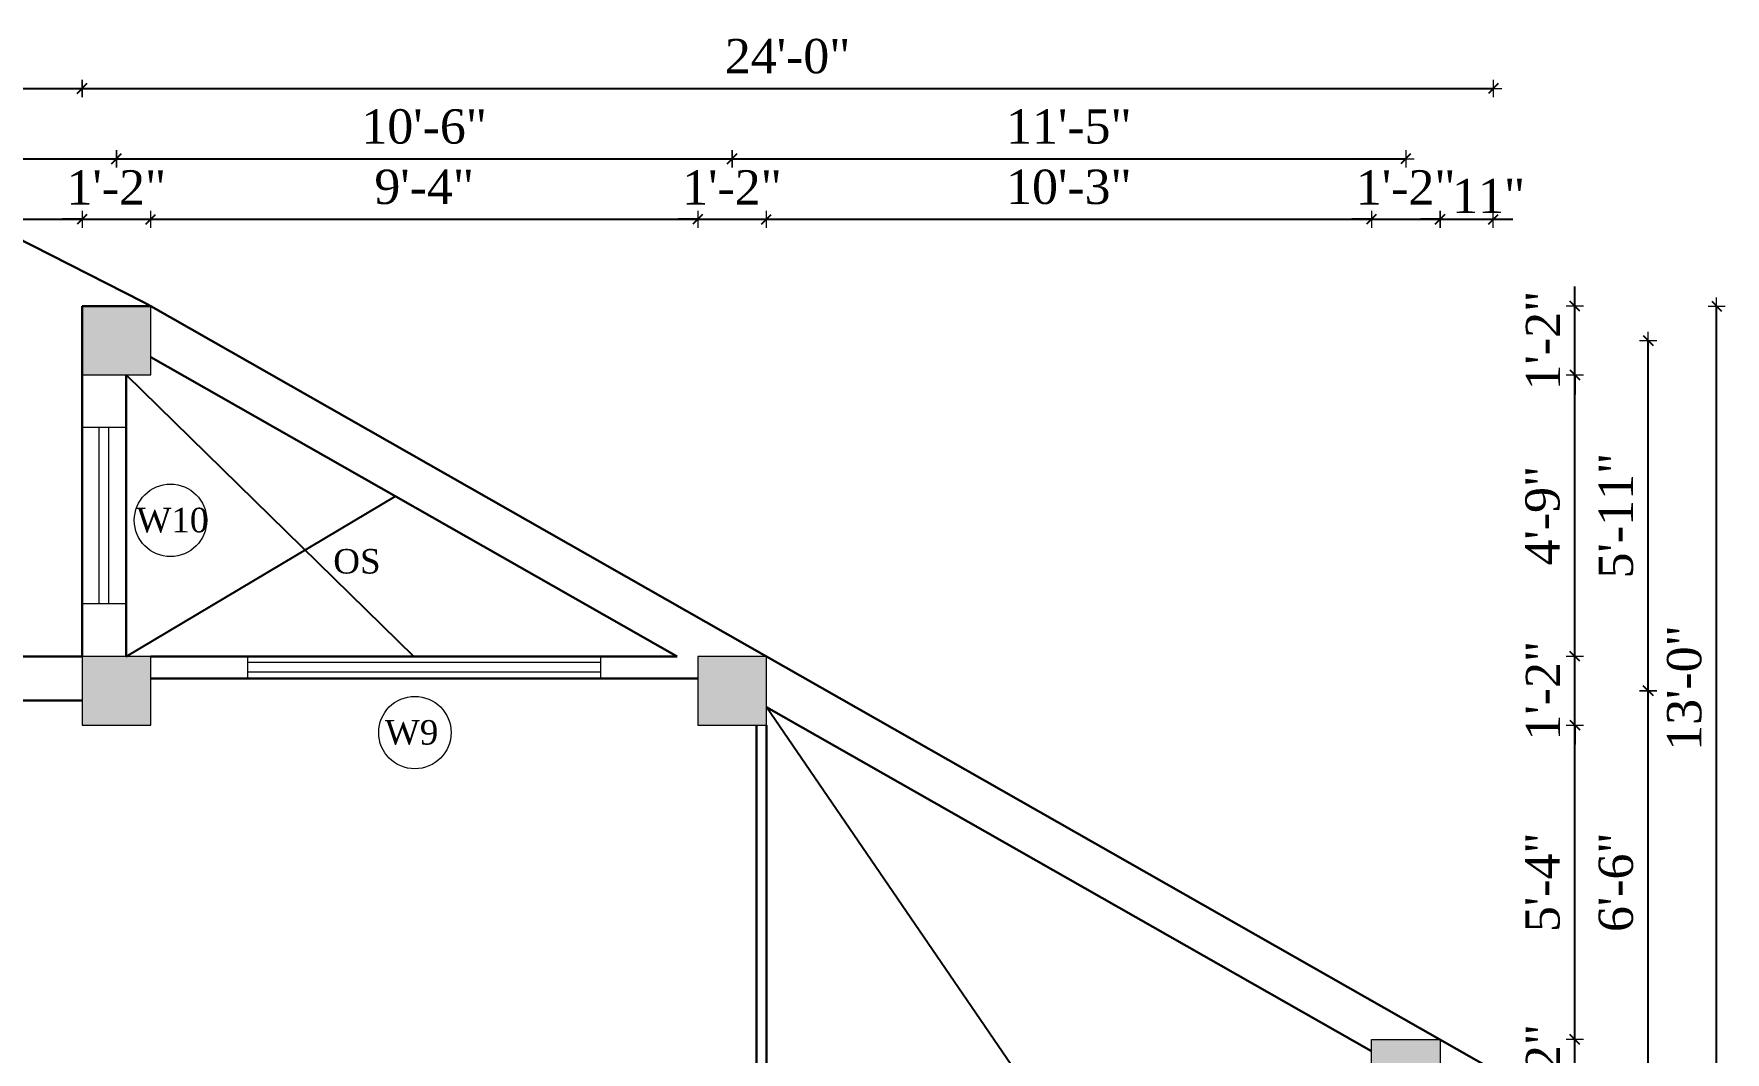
# Model space of a CAD drawing. Header units: inches. Extents: x 4069 to 291496, y -47643 to 12535.
# Drawn here: x 121560.4 to 121905.3, y -23111.5 to -22903.9 of the extents above; entities that cross this region are included whole.
import ezdxf

# ---------------------------------------------------------------- set-up
doc = ezdxf.new("R2010")
doc.units = ezdxf.units.IN
doc.header["$LTSCALE"] = 5
doc.header["$MEASUREMENT"] = 0
for name, color, linetype, lineweight in [('A-WALL', 7, 'Continuous', 9), ('Dimension', 7, 'Continuous', 18), ('Dw', 2, 'Continuous', 18)]:
    doc.layers.add(name, color=color, linetype=linetype, lineweight=lineweight)
doc.layers.add('dim line', color=7, linetype='Continuous', lineweight=15, true_color=0xfab2b2)
doc.layers.add('TEXT', color=6, linetype='Continuous')
doc.layers.add('WALL', color=7, linetype='Continuous')
doc.styles.add('ordinary', font='times.ttf')
doc.dimstyles.new('Copy of 96', dxfattribs={"dimtxt": 7, "dimasz": 4, "dimexe": 0.5, "dimexo": 0.5, "dimgap": 3, "dimtad": 1, "dimdec": 1, "dimzin": 11, "dimdsep": 46, "dimlunit": 4, "dimtxsty": 'ordinary', "dimblk": 'OBLIQUE', "dimcen": 0.09, "dimse1": 1, "dimse2": 1, "dimclrt": 6, "dimazin": 0, "dimtfac": 1, "dimtdec": 1, "dimtix": 1, "dimtmove": 2, "dimatfit": 3, "dimldrblk": 'leader', "dimfxl": 0.5, "dimfxlon": 1, "dimtolj": 1, "dimtzin": 0, "dimarcsym": 0})

# ---------------------------------------------------------------- blocks, each defined once
blk = doc.blocks.new('oblique')
at = {"color": 0, "lineweight": -2}
blk.add_line((0.25, 0.25), (-0.25, -0.25), dxfattribs=at)
at = {"layer": 'dim line', "lineweight": 9}
for p, q in [((-0.4375, 0), (0.4375, 0)), ((0, 0.4375), (0, -0.4375))]:
    blk.add_line(p, q, dxfattribs=at)
blk = doc.blocks.new('*D4977')
at = {"layer": 'A-WALL', "color": 0, "lineweight": -2, "ltscale": 5, "transparency": 16777216}
for p, q in [((121874.69, -23108.89), (121874.69, -23104.89)), ((121874.69, -23122.89), (121874.69, -23108.89)), ((121874.69, -23122.89), (121874.69, -23126.89))]:
    blk.add_line(p, q, dxfattribs=at)
at = {"layer": 'Defpoints', "color": 0, "ltscale": 5, "transparency": 16777216}
for p in [(121847.2, -23108.89), (121874.69, -23108.89), (121847.2, -23122.89)]:
    blk.add_point(p, dxfattribs=at)
at = {"layer": 'A-WALL', "color": 0, "lineweight": -2, "ltscale": 5, "transparency": 16777216, "xscale": 4, "yscale": 4, "zscale": 4}
for p, rotation in [((121874.69, -23108.89), 270), ((121874.69, -23122.89), 90)]:
    blk.add_blockref('oblique', p, dxfattribs=dict(at, rotation=rotation))
at = {"layer": 'A-WALL', "color": 6, "ltscale": 5, "transparency": 16777216, "insert": (121868.19, -23115.89), "char_height": 7, "attachment_point": 5, "rotation": 90, "style": 'ordinary'}
blk.add_mtext('\\A1;1\'-2"', dxfattribs=at)
blk = doc.blocks.new('_OBLIQUE')
at = {"color": 0, "linetype": 'ByBlock'}
blk.add_line((-0.5, -0.5), (0.5, 0.5), dxfattribs=at)
blk = doc.blocks.new('leader')
at = {"layer": 'Dimension'}
for p, q in [((0, -4.328), (0, 4.328)), ((-4.424, 0), (4.424, 0))]:
    blk.add_line(p, q, dxfattribs=at)
blk = doc.blocks.new('*D4970')
at = {"layer": 'A-WALL', "color": 0, "lineweight": -2, "ltscale": 5, "transparency": 16777216}
blk.add_line((121874.69, -23108.89), (121874.69, -23044.78), dxfattribs=at)
at = {"layer": 'Defpoints', "color": 0, "ltscale": 5, "transparency": 16777216}
for p in [(121709.81, -23044.78), (121874.69, -23044.78), (121847.2, -23108.89)]:
    blk.add_point(p, dxfattribs=at)
at = {"layer": 'A-WALL', "color": 0, "lineweight": -2, "ltscale": 5, "transparency": 16777216, "xscale": 4, "yscale": 4, "zscale": 4}
for p, rotation in [((121874.69, -23044.78), 90), ((121874.69, -23108.89), 270)]:
    blk.add_blockref('oblique', p, dxfattribs=dict(at, rotation=rotation))
at = {"layer": 'A-WALL', "color": 6, "ltscale": 5, "transparency": 16777216, "insert": (121868.13, -23076.83), "char_height": 7, "attachment_point": 5, "rotation": 90, "style": 'ordinary'}
blk.add_mtext('\\A1;5\'-4"', dxfattribs=at)
blk = doc.blocks.new('*D4971')
at = {"layer": 'A-WALL', "color": 0, "lineweight": -2, "ltscale": 5, "transparency": 16777216}
for p, q in [((121874.69, -23030.78), (121874.69, -23026.78)), ((121874.69, -23044.78), (121874.69, -23030.78)), ((121874.69, -23044.78), (121874.69, -23048.78))]:
    blk.add_line(p, q, dxfattribs=at)
at = {"layer": 'Defpoints', "color": 0, "ltscale": 5, "transparency": 16777216}
for p in [(121709.81, -23030.78), (121874.69, -23030.78), (121709.81, -23044.78)]:
    blk.add_point(p, dxfattribs=at)
at = {"layer": 'A-WALL', "color": 0, "lineweight": -2, "ltscale": 5, "transparency": 16777216, "xscale": 4, "yscale": 4, "zscale": 4}
for p, rotation in [((121874.69, -23030.78), 270), ((121874.69, -23044.78), 90)]:
    blk.add_blockref('oblique', p, dxfattribs=dict(at, rotation=rotation))
at = {"layer": 'A-WALL', "color": 6, "ltscale": 5, "transparency": 16777216, "insert": (121868.19, -23037.78), "char_height": 7, "attachment_point": 5, "rotation": 90, "style": 'ordinary'}
blk.add_mtext('\\A1;1\'-2"', dxfattribs=at)
blk = doc.blocks.new('*D4972')
at = {"layer": 'A-WALL', "color": 0, "lineweight": -2, "ltscale": 5, "transparency": 16777216}
blk.add_line((121874.69, -23030.78), (121874.69, -22973.4), dxfattribs=at)
at = {"layer": 'Defpoints', "color": 0, "ltscale": 5, "transparency": 16777216}
for p in [(121584.25, -22973.4), (121874.69, -22973.4), (121709.81, -23030.78)]:
    blk.add_point(p, dxfattribs=at)
at = {"layer": 'A-WALL', "color": 0, "lineweight": -2, "ltscale": 5, "transparency": 16777216, "xscale": 4, "yscale": 4, "zscale": 4}
for p, rotation in [((121874.69, -22973.4), 90), ((121874.69, -23030.78), 270)]:
    blk.add_blockref('oblique', p, dxfattribs=dict(at, rotation=rotation))
at = {"layer": 'A-WALL', "color": 6, "ltscale": 5, "transparency": 16777216, "insert": (121868.12, -23002.09), "char_height": 7, "attachment_point": 5, "rotation": 90, "style": 'ordinary'}
blk.add_mtext('\\A1;4\'-9"', dxfattribs=at)
blk = doc.blocks.new('*D4973')
at = {"layer": 'A-WALL', "color": 0, "lineweight": -2, "ltscale": 5, "transparency": 16777216}
for p, q in [((121874.69, -22959.4), (121874.69, -22955.4)), ((121874.69, -22973.4), (121874.69, -22959.4)), ((121874.69, -22973.4), (121874.69, -22977.4))]:
    blk.add_line(p, q, dxfattribs=at)
at = {"layer": 'Defpoints', "color": 0, "ltscale": 5, "transparency": 16777216}
for p in [(121584.25, -22959.4), (121874.69, -22959.4), (121584.25, -22973.4)]:
    blk.add_point(p, dxfattribs=at)
at = {"layer": 'A-WALL', "color": 0, "lineweight": -2, "ltscale": 5, "transparency": 16777216, "xscale": 4, "yscale": 4, "zscale": 4}
for p, rotation in [((121874.69, -22959.4), 270), ((121874.69, -22973.4), 90)]:
    blk.add_blockref('oblique', p, dxfattribs=dict(at, rotation=rotation))
at = {"layer": 'A-WALL', "color": 6, "ltscale": 5, "transparency": 16777216, "insert": (121868.19, -22966.4), "char_height": 7, "attachment_point": 5, "rotation": 90, "style": 'ordinary'}
blk.add_mtext('\\A1;1\'-2"', dxfattribs=at)
blk = doc.blocks.new('*D4974')
at = {"layer": 'A-WALL', "color": 0, "lineweight": -2, "ltscale": 5, "transparency": 16777216}
blk.add_line((121889.65, -23115.89), (121889.65, -23037.78), dxfattribs=at)
at = {"layer": 'Defpoints', "color": 0, "ltscale": 5, "transparency": 16777216}
for p in [(121702.81, -23037.78), (121889.65, -23037.78), (121840.2, -23115.89)]:
    blk.add_point(p, dxfattribs=at)
at = {"layer": 'A-WALL', "color": 0, "lineweight": -2, "ltscale": 5, "transparency": 16777216, "xscale": 4, "yscale": 4, "zscale": 4}
for p, rotation in [((121889.65, -23037.78), 90), ((121889.65, -23115.89), 270)]:
    blk.add_blockref('oblique', p, dxfattribs=dict(at, rotation=rotation))
at = {"layer": 'A-WALL', "color": 6, "ltscale": 5, "transparency": 16777216, "insert": (121883.09, -23076.83), "char_height": 7, "attachment_point": 5, "rotation": 90, "style": 'ordinary'}
blk.add_mtext('\\A1;6\'-6"', dxfattribs=at)
blk = doc.blocks.new('*D4978')
at = {"layer": 'A-WALL', "color": 0, "lineweight": -2, "ltscale": 5, "transparency": 16777216}
blk.add_line((121889.65, -23037.78), (121889.65, -22966.4), dxfattribs=at)
at = {"layer": 'Defpoints', "color": 0, "ltscale": 5, "transparency": 16777216}
for p in [(121577.25, -22966.4), (121889.65, -22966.4), (121702.81, -23037.78)]:
    blk.add_point(p, dxfattribs=at)
at = {"layer": 'A-WALL', "color": 0, "lineweight": -2, "ltscale": 5, "transparency": 16777216, "xscale": 4, "yscale": 4, "zscale": 4}
for p, rotation in [((121889.65, -22966.4), 90), ((121889.65, -23037.78), 270)]:
    blk.add_blockref('oblique', p, dxfattribs=dict(at, rotation=rotation))
at = {"layer": 'A-WALL', "color": 6, "ltscale": 5, "transparency": 16777216, "insert": (121883.09, -23002.09), "char_height": 7, "attachment_point": 5, "rotation": 90, "style": 'ordinary'}
blk.add_mtext('\\A1;5\'-11"', dxfattribs=at)
blk = doc.blocks.new('*D4980')
at = {"layer": 'A-WALL', "color": 0, "lineweight": -2, "ltscale": 5, "transparency": 16777216}
blk.add_line((121463.36, -22941.67), (121570.25, -22941.67), dxfattribs=at)
at = {"layer": 'Defpoints', "color": 0, "ltscale": 5, "transparency": 16777216}
for p in [(121570.25, -22941.67), (121570.25, -22959.4), (121463.36, -23030.78)]:
    blk.add_point(p, dxfattribs=at)
at = {"layer": 'A-WALL', "color": 0, "lineweight": -2, "ltscale": 5, "transparency": 16777216, "xscale": 4, "yscale": 4, "zscale": 4, "rotation": 180}
blk.add_blockref('oblique', (121463.36, -22941.67), dxfattribs=at)
at = {"layer": 'A-WALL', "color": 0, "lineweight": -2, "ltscale": 5, "transparency": 16777216, "xscale": 4, "yscale": 4, "zscale": 4}
blk.add_blockref('oblique', (121570.25, -22941.67), dxfattribs=at)
at = {"layer": 'A-WALL', "color": 6, "ltscale": 5, "transparency": 16777216, "insert": (121516.8, -22935.11), "char_height": 7, "attachment_point": 5, "style": 'ordinary'}
blk.add_mtext('\\A1;8\'-11"', dxfattribs=at)
blk = doc.blocks.new('*D4981')
at = {"layer": 'A-WALL', "color": 0, "lineweight": -2, "ltscale": 5, "transparency": 16777216}
for p, q in [((121570.25, -22941.67), (121566.25, -22941.67)), ((121570.25, -22941.67), (121584.25, -22941.67)), ((121584.25, -22941.67), (121588.25, -22941.67))]:
    blk.add_line(p, q, dxfattribs=at)
at = {"layer": 'Defpoints', "color": 0, "ltscale": 5, "transparency": 16777216}
for p in [(121584.25, -22941.67), (121570.25, -22959.4), (121584.25, -22959.4)]:
    blk.add_point(p, dxfattribs=at)
at = {"layer": 'A-WALL', "color": 0, "lineweight": -2, "ltscale": 5, "transparency": 16777216, "xscale": 4, "yscale": 4, "zscale": 4}
blk.add_blockref('oblique', (121570.25, -22941.67), dxfattribs=at)
at = {"layer": 'A-WALL', "color": 0, "lineweight": -2, "ltscale": 5, "transparency": 16777216, "xscale": 4, "yscale": 4, "zscale": 4, "rotation": 180}
blk.add_blockref('oblique', (121584.25, -22941.67), dxfattribs=at)
at = {"layer": 'A-WALL', "color": 6, "ltscale": 5, "transparency": 16777216, "insert": (121577.25, -22935.17), "char_height": 7, "attachment_point": 5, "style": 'ordinary'}
blk.add_mtext('\\A1;1\'-2"', dxfattribs=at)
blk = doc.blocks.new('*D4982')
at = {"layer": 'A-WALL', "color": 0, "lineweight": -2, "ltscale": 5, "transparency": 16777216}
blk.add_line((121584.25, -22941.67), (121695.81, -22941.67), dxfattribs=at)
at = {"layer": 'Defpoints', "color": 0, "ltscale": 5, "transparency": 16777216}
for p in [(121695.81, -22941.67), (121584.25, -22959.4), (121695.81, -23030.78)]:
    blk.add_point(p, dxfattribs=at)
at = {"layer": 'A-WALL', "color": 0, "lineweight": -2, "ltscale": 5, "transparency": 16777216, "xscale": 4, "yscale": 4, "zscale": 4, "rotation": 180}
blk.add_blockref('oblique', (121584.25, -22941.67), dxfattribs=at)
at = {"layer": 'A-WALL', "color": 0, "lineweight": -2, "ltscale": 5, "transparency": 16777216, "xscale": 4, "yscale": 4, "zscale": 4}
blk.add_blockref('oblique', (121695.81, -22941.67), dxfattribs=at)
at = {"layer": 'A-WALL', "color": 6, "ltscale": 5, "transparency": 16777216, "insert": (121640.03, -22935.1), "char_height": 7, "attachment_point": 5, "style": 'ordinary'}
blk.add_mtext('\\A1;9\'-4"', dxfattribs=at)
blk = doc.blocks.new('*D4983')
at = {"layer": 'A-WALL', "color": 0, "lineweight": -2, "ltscale": 5, "transparency": 16777216}
for p, q in [((121695.81, -22941.67), (121691.81, -22941.67)), ((121695.81, -22941.67), (121709.81, -22941.67)), ((121709.81, -22941.67), (121713.81, -22941.67))]:
    blk.add_line(p, q, dxfattribs=at)
at = {"layer": 'Defpoints', "color": 0, "ltscale": 5, "transparency": 16777216}
for p in [(121709.81, -22941.67), (121695.81, -23030.78), (121709.81, -23030.78)]:
    blk.add_point(p, dxfattribs=at)
at = {"layer": 'A-WALL', "color": 0, "lineweight": -2, "ltscale": 5, "transparency": 16777216, "xscale": 4, "yscale": 4, "zscale": 4}
blk.add_blockref('oblique', (121695.81, -22941.67), dxfattribs=at)
at = {"layer": 'A-WALL', "color": 0, "lineweight": -2, "ltscale": 5, "transparency": 16777216, "xscale": 4, "yscale": 4, "zscale": 4, "rotation": 180}
blk.add_blockref('oblique', (121709.81, -22941.67), dxfattribs=at)
at = {"layer": 'A-WALL', "color": 6, "ltscale": 5, "transparency": 16777216, "insert": (121702.81, -22935.17), "char_height": 7, "attachment_point": 5, "style": 'ordinary'}
blk.add_mtext('\\A1;1\'-2"', dxfattribs=at)
blk = doc.blocks.new('*D4984')
at = {"layer": 'A-WALL', "color": 0, "lineweight": -2, "ltscale": 5, "transparency": 16777216}
blk.add_line((121709.81, -22941.67), (121833.2, -22941.67), dxfattribs=at)
at = {"layer": 'Defpoints', "color": 0, "ltscale": 5, "transparency": 16777216}
for p in [(121833.2, -22941.67), (121709.81, -23030.78), (121833.2, -23108.89)]:
    blk.add_point(p, dxfattribs=at)
at = {"layer": 'A-WALL', "color": 0, "lineweight": -2, "ltscale": 5, "transparency": 16777216, "xscale": 4, "yscale": 4, "zscale": 4, "rotation": 180}
blk.add_blockref('oblique', (121709.81, -22941.67), dxfattribs=at)
at = {"layer": 'A-WALL', "color": 0, "lineweight": -2, "ltscale": 5, "transparency": 16777216, "xscale": 4, "yscale": 4, "zscale": 4}
blk.add_blockref('oblique', (121833.2, -22941.67), dxfattribs=at)
at = {"layer": 'A-WALL', "color": 6, "ltscale": 5, "transparency": 16777216, "insert": (121771.51, -22935.11), "char_height": 7, "attachment_point": 5, "style": 'ordinary'}
blk.add_mtext('\\A1;10\'-3"', dxfattribs=at)
blk = doc.blocks.new('*D4985')
at = {"layer": 'A-WALL', "color": 0, "lineweight": -2, "ltscale": 5, "transparency": 16777216}
for p, q in [((121833.2, -22941.67), (121829.2, -22941.67)), ((121833.2, -22941.67), (121847.2, -22941.67)), ((121847.2, -22941.67), (121851.2, -22941.67))]:
    blk.add_line(p, q, dxfattribs=at)
at = {"layer": 'Defpoints', "color": 0, "ltscale": 5, "transparency": 16777216}
for p in [(121847.2, -22941.67), (121833.2, -23108.89), (121847.2, -23108.89)]:
    blk.add_point(p, dxfattribs=at)
at = {"layer": 'A-WALL', "color": 0, "lineweight": -2, "ltscale": 5, "transparency": 16777216, "xscale": 4, "yscale": 4, "zscale": 4}
blk.add_blockref('oblique', (121833.2, -22941.67), dxfattribs=at)
at = {"layer": 'A-WALL', "color": 0, "lineweight": -2, "ltscale": 5, "transparency": 16777216, "xscale": 4, "yscale": 4, "zscale": 4, "rotation": 180}
blk.add_blockref('oblique', (121847.2, -22941.67), dxfattribs=at)
at = {"layer": 'A-WALL', "color": 6, "ltscale": 5, "transparency": 16777216, "insert": (121840.2, -22935.17), "char_height": 7, "attachment_point": 5, "style": 'ordinary'}
blk.add_mtext('\\A1;1\'-2"', dxfattribs=at)
blk = doc.blocks.new('*D4964')
at = {"layer": 'A-WALL', "color": 0, "lineweight": -2, "ltscale": 5, "transparency": 16777216}
for p, q in [((121847.2, -22941.67), (121843.2, -22941.67)), ((121847.2, -22941.67), (121858.06, -22941.67)), ((121858.06, -22941.67), (121862.06, -22941.67))]:
    blk.add_line(p, q, dxfattribs=at)
at = {"layer": 'Defpoints', "color": 0, "ltscale": 5, "transparency": 16777216}
for p in [(121858.06, -22941.67), (121847.2, -23108.89), (121858.06, -23115.06)]:
    blk.add_point(p, dxfattribs=at)
at = {"layer": 'A-WALL', "color": 0, "lineweight": -2, "ltscale": 5, "transparency": 16777216, "xscale": 4, "yscale": 4, "zscale": 4}
blk.add_blockref('oblique', (121847.2, -22941.67), dxfattribs=at)
at = {"layer": 'A-WALL', "color": 0, "lineweight": -2, "ltscale": 5, "transparency": 16777216, "xscale": 4, "yscale": 4, "zscale": 4, "rotation": 180}
blk.add_blockref('oblique', (121858.06, -22941.67), dxfattribs=at)
at = {"layer": 'A-WALL', "color": 6, "ltscale": 5, "transparency": 16777216, "insert": (121857.11, -22936.92), "char_height": 7, "attachment_point": 5, "style": 'ordinary'}
blk.add_mtext('\\A1;11"', dxfattribs=at)
blk = doc.blocks.new('*D4986')
at = {"layer": 'A-WALL', "color": 0, "lineweight": -2, "ltscale": 5, "transparency": 16777216}
blk.add_line((121456.36, -22929.36), (121577.25, -22929.36), dxfattribs=at)
at = {"layer": 'Defpoints', "color": 0, "ltscale": 5, "transparency": 16777216}
for p in [(121577.25, -22929.36), (121456.36, -23037.78), (121577.25, -23037.78)]:
    blk.add_point(p, dxfattribs=at)
at = {"layer": 'A-WALL', "color": 0, "lineweight": -2, "ltscale": 5, "transparency": 16777216, "xscale": 4, "yscale": 4, "zscale": 4, "rotation": 180}
blk.add_blockref('oblique', (121456.36, -22929.36), dxfattribs=at)
at = {"layer": 'A-WALL', "color": 0, "lineweight": -2, "ltscale": 5, "transparency": 16777216, "xscale": 4, "yscale": 4, "zscale": 4}
blk.add_blockref('oblique', (121577.25, -22929.36), dxfattribs=at)
at = {"layer": 'A-WALL', "color": 6, "ltscale": 5, "transparency": 16777216, "insert": (121516.8, -22922.8), "char_height": 7, "attachment_point": 5, "style": 'ordinary'}
blk.add_mtext('\\A1;10\'-1"', dxfattribs=at)
blk = doc.blocks.new('*D4987')
at = {"layer": 'A-WALL', "color": 0, "lineweight": -2, "ltscale": 5, "transparency": 16777216}
blk.add_line((121577.25, -22929.36), (121702.81, -22929.36), dxfattribs=at)
at = {"layer": 'Defpoints', "color": 0, "ltscale": 5, "transparency": 16777216}
for p in [(121702.81, -22929.36), (121577.25, -23037.78), (121702.81, -23037.78)]:
    blk.add_point(p, dxfattribs=at)
at = {"layer": 'A-WALL', "color": 0, "lineweight": -2, "ltscale": 5, "transparency": 16777216, "xscale": 4, "yscale": 4, "zscale": 4, "rotation": 180}
blk.add_blockref('oblique', (121577.25, -22929.36), dxfattribs=at)
at = {"layer": 'A-WALL', "color": 0, "lineweight": -2, "ltscale": 5, "transparency": 16777216, "xscale": 4, "yscale": 4, "zscale": 4}
blk.add_blockref('oblique', (121702.81, -22929.36), dxfattribs=at)
at = {"layer": 'A-WALL', "color": 6, "ltscale": 5, "transparency": 16777216, "insert": (121640.03, -22922.8), "char_height": 7, "attachment_point": 5, "style": 'ordinary'}
blk.add_mtext('\\A1;10\'-6"', dxfattribs=at)
blk = doc.blocks.new('*D4965')
at = {"layer": 'A-WALL', "color": 0, "lineweight": -2, "ltscale": 5, "transparency": 16777216}
blk.add_line((121702.81, -22929.36), (121840.2, -22929.36), dxfattribs=at)
at = {"layer": 'Defpoints', "color": 0, "ltscale": 5, "transparency": 16777216}
for p in [(121840.2, -22929.36), (121702.81, -23037.78), (121840.2, -23115.89)]:
    blk.add_point(p, dxfattribs=at)
at = {"layer": 'A-WALL', "color": 0, "lineweight": -2, "ltscale": 5, "transparency": 16777216, "xscale": 4, "yscale": 4, "zscale": 4, "rotation": 180}
blk.add_blockref('oblique', (121702.81, -22929.36), dxfattribs=at)
at = {"layer": 'A-WALL', "color": 0, "lineweight": -2, "ltscale": 5, "transparency": 16777216, "xscale": 4, "yscale": 4, "zscale": 4}
blk.add_blockref('oblique', (121840.2, -22929.36), dxfattribs=at)
at = {"layer": 'A-WALL', "color": 6, "ltscale": 5, "transparency": 16777216, "insert": (121771.51, -22922.8), "char_height": 7, "attachment_point": 5, "style": 'ordinary'}
blk.add_mtext('\\A1;11\'-5"', dxfattribs=at)
blk = doc.blocks.new('*D4988')
at = {"layer": 'A-WALL', "color": 0, "lineweight": -2, "ltscale": 5, "transparency": 16777216}
blk.add_line((121449.36, -22915.02), (121570.25, -22915.02), dxfattribs=at)
at = {"layer": 'Defpoints', "color": 0, "ltscale": 5, "transparency": 16777216}
for p in [(121570.25, -22915.02), (121570.25, -22959.4), (121449.36, -23030.78)]:
    blk.add_point(p, dxfattribs=at)
at = {"layer": 'A-WALL', "color": 0, "lineweight": -2, "ltscale": 5, "transparency": 16777216, "xscale": 4, "yscale": 4, "zscale": 4, "rotation": 180}
blk.add_blockref('oblique', (121449.36, -22915.02), dxfattribs=at)
at = {"layer": 'A-WALL', "color": 0, "lineweight": -2, "ltscale": 5, "transparency": 16777216, "xscale": 4, "yscale": 4, "zscale": 4}
blk.add_blockref('oblique', (121570.25, -22915.02), dxfattribs=at)
at = {"layer": 'A-WALL', "color": 6, "ltscale": 5, "transparency": 16777216, "insert": (121509.8, -22908.46), "char_height": 7, "attachment_point": 5, "style": 'ordinary'}
blk.add_mtext('\\A1;10\'-1"', dxfattribs=at)
blk = doc.blocks.new('*D4966')
at = {"layer": 'A-WALL', "color": 0, "lineweight": -2, "ltscale": 5, "transparency": 16777216}
blk.add_line((121570.25, -22915.02), (121858.06, -22915.02), dxfattribs=at)
at = {"layer": 'Defpoints', "color": 0, "ltscale": 5, "transparency": 16777216}
for p in [(121858.06, -22915.02), (121570.25, -22959.4), (121858.06, -23115.06)]:
    blk.add_point(p, dxfattribs=at)
at = {"layer": 'A-WALL', "color": 0, "lineweight": -2, "ltscale": 5, "transparency": 16777216, "xscale": 4, "yscale": 4, "zscale": 4, "rotation": 180}
blk.add_blockref('oblique', (121570.25, -22915.02), dxfattribs=at)
at = {"layer": 'A-WALL', "color": 0, "lineweight": -2, "ltscale": 5, "transparency": 16777216, "xscale": 4, "yscale": 4, "zscale": 4}
blk.add_blockref('oblique', (121858.06, -22915.02), dxfattribs=at)
at = {"layer": 'A-WALL', "color": 6, "ltscale": 5, "transparency": 16777216, "insert": (121714.15, -22908.46), "char_height": 7, "attachment_point": 5, "style": 'ordinary'}
blk.add_mtext('\\A1;24\'-0"', dxfattribs=at)
blk = doc.blocks.new('*D4968')
at = {"layer": 'A-WALL', "color": 0, "lineweight": -2, "ltscale": 5, "transparency": 16777216}
blk.add_line((121903.6, -23115.06), (121903.6, -22959.4), dxfattribs=at)
at = {"layer": 'Defpoints', "color": 0, "ltscale": 5, "transparency": 16777216}
for p in [(121584.25, -22959.4), (121903.6, -22959.4), (121858.06, -23115.06)]:
    blk.add_point(p, dxfattribs=at)
at = {"layer": 'A-WALL', "color": 0, "lineweight": -2, "ltscale": 5, "transparency": 16777216, "xscale": 4, "yscale": 4, "zscale": 4}
for p, rotation in [((121903.6, -22959.4), 90), ((121903.6, -23115.06), 270)]:
    blk.add_blockref('oblique', p, dxfattribs=dict(at, rotation=rotation))
at = {"layer": 'A-WALL', "color": 6, "ltscale": 5, "transparency": 16777216, "insert": (121897.04, -23037.23), "char_height": 7, "attachment_point": 5, "rotation": 90, "style": 'ordinary'}
blk.add_mtext('\\A1;13\'-0"', dxfattribs=at)

msp = doc.modelspace()

# ---------------------------------------------------------------- hatches: boundary and pattern name
at = {"layer": 'WALL', "linetype": 'ByBlock', "ltscale": 5, "true_color": 0xf8991e}
h = msp.add_hatch(color=30, dxfattribs=at)
h.dxf.hatch_style = 1
h.paths.add_polyline_path([(121570.24557, -22973.39983), (121584.24557, -22973.39983), (121584.24557, -22959.39983), (121570.24557, -22959.39983)])
h = msp.add_hatch(color=30, dxfattribs=at)
h.dxf.hatch_style = 1
h.paths.add_polyline_path([(121570.24557, -23044.78323), (121584.24557, -23044.78323), (121584.24557, -23030.78323), (121570.24557, -23030.78323)])
h = msp.add_hatch(color=30, dxfattribs=at)
h.dxf.hatch_style = 1
h.paths.add_polyline_path([(121709.81236, -23044.78323), (121709.81236, -23030.78323), (121695.81236, -23030.78323), (121695.81236, -23044.78323)])
h = msp.add_hatch(color=30, dxfattribs=at)
h.dxf.hatch_style = 1
h.paths.add_polyline_path([(121833.199, -23108.88608), (121833.199, -23122.88608), (121847.199, -23122.88608), (121847.199, -23108.88608)])

# ---------------------------------------------------------------- linework, layer by layer
at = {"layer": 'A-WALL', "lineweight": 30}
for p, q in [((121552.24557, -22943.0391), (121582.77176, -22958.56199)), ((121582.77176, -22958.56199), (121584.24557, -22959.39983)), ((121570.24557, -22959.39983), (121570.24557, -23030.78323)), ((121584.24557, -22959.39983), (121570.24557, -22959.39983)), ((121584.24557, -22959.39983), (121709.81236, -23030.78323)), ((121584.24557, -22969.75249), (121691.60153, -23030.78323)), ((121579.24557, -22973.39983), (121579.24557, -23030.78323)), ((121463.3593, -23030.78323), (121570.24557, -23030.78323)), ((121584.24557, -23030.78323), (121691.60153, -23030.78323)), ((121709.81236, -23030.78323), (121858.05824, -23115.05944)), ((121695.81236, -23035.28323), (121584.24557, -23035.28323)), ((121570.24557, -23039.78323), (121463.3593, -23039.78323)), ((121709.81236, -23041.13589), (121833.199, -23111.27989)), ((121707.81236, -23044.78323), (121707.81236, -23171.56555)), ((121709.81236, -23044.78323), (121709.81236, -23171.56555))]:
    msp.add_line(p, q, dxfattribs=at)
at = {"layer": 'A-WALL', "ltscale": 5}
for p, q in [((121579.24557, -22984.09153), (121570.24557, -22984.09153)), ((121579.24557, -23020.09153), (121570.24557, -23020.09153)), ((121604.02896, -23035.28323), (121604.02896, -23030.78323)), ((121676.02896, -23035.28323), (121676.02896, -23030.78323))]:
    msp.add_line(p, q, dxfattribs=at)
for points in [[(121570.24557, -22973.39983), (121584.24557, -22973.39983), (121584.24557, -22959.39983), (121570.24557, -22959.39983)], [(121570.24557, -23044.78323), (121584.24557, -23044.78323), (121584.24557, -23030.78323), (121570.24557, -23030.78323)], [(121695.81236, -23044.78323), (121709.81236, -23044.78323), (121709.81236, -23030.78323), (121695.81236, -23030.78323)], [(121833.199, -23108.88608), (121847.199, -23108.88608), (121847.199, -23122.88608), (121833.199, -23122.88608)]]:
    msp.add_lwpolyline(points, close=True, dxfattribs=at)
for centre in [(121588.28962, -23003.04931), (121638.12705, -23046.32666)]:
    msp.add_circle(centre, 7.38406, dxfattribs=at)
at = {"layer": 'Dw', "color": 3}
for p, q in [((121573.74557, -23020.09153), (121573.74557, -22984.09153)), ((121575.74557, -23020.09153), (121575.74557, -22984.09153)), ((121676.02896, -23032.03323), (121604.02896, -23032.03323)), ((121676.02896, -23034.03323), (121604.02896, -23034.03323))]:
    msp.add_line(p, q, dxfattribs=at)
at = {"layer": 'WALL', "color": 30, "linetype": 'ByBlock', "ltscale": 5, "true_color": 0xf8991e}
for p, q in [((121579.24557, -22973.39983), (121637.92355, -23030.78323)), ((121579.24557, -23030.78323), (121634.19426, -22998.1478)), ((121798.82163, -23171.06555), (121709.81236, -23041.13589))]:
    msp.add_line(p, q, dxfattribs=at)

# ---------------------------------------------------------------- texts
at = {"layer": 'TEXT', "style": 'ordinary'}
for s, p in [('W10', (121581.33201, -23005.49343)), ('OS', (121621.48121, -23013.89449)), ('W9', (121632.00953, -23048.77078))]:
    msp.add_text(s, height=5, dxfattribs=at).set_placement(p)

# ---------------------------------------------------------------- dimensions: what is measured, and where the dimension line sits
at = {"layer": 'A-WALL', "ltscale": 5}
for base, p1, p2, picture, middle in [((121570.24557, -22915.02284), (121449.3593, -23030.78323), (121570.24557, -22959.39983), '*D4988', (121509.80244, -22908.46228)), ((121858.05824, -22915.02284), (121570.24557, -22959.39983), (121858.05824, -23115.05944), '*D4966', (121714.1519, -22908.46228)), ((121577.24557, -22929.35735), (121456.3593, -23037.78323), (121577.24557, -23037.78323), '*D4986', (121516.80244, -22922.79679)), ((121702.81236, -22929.35735), (121577.24557, -23037.78323), (121702.81236, -23037.78323), '*D4987', (121640.02896, -22922.79679)), ((121840.199, -22929.35735), (121702.81236, -23037.78323), (121840.199, -23115.88608), '*D4965', (121771.50568, -22922.79679)), ((121570.24557, -22941.67173), (121463.3593, -23030.78323), (121570.24557, -22959.39983), '*D4980', (121516.80244, -22935.11117)), ((121584.24557, -22941.67173), (121570.24557, -22959.39983), (121584.24557, -22959.39983), '*D4981', (121577.24557, -22935.17173)), ((121695.81236, -22941.67173), (121584.24557, -22959.39983), (121695.81236, -23030.78323), '*D4982', (121640.02896, -22935.10108)), ((121709.81236, -22941.67173), (121695.81236, -23030.78323), (121709.81236, -23030.78323), '*D4983', (121702.81236, -22935.17173)), ((121833.199, -22941.67173), (121709.81236, -23030.78323), (121833.199, -23108.88608), '*D4984', (121771.50568, -22935.11117)), ((121847.199, -22941.67173), (121833.199, -23108.88608), (121847.199, -23108.88608), '*D4985', (121840.199, -22935.17173))]:
    dim = msp.add_linear_dim(base=base, p1=p1, p2=p2, dimstyle='Copy of 96', override={"dimdec": 0, "dimblk": 'oblique', "dimtdec": 0, "dimarcsym": 1}, dxfattribs=at)
    dim.commit()
    dim.dimension.update_dxf_attribs({"geometry": picture, "text_midpoint": middle})
dim = msp.add_linear_dim(base=(121858.05824, -22941.67173), p1=(121847.199, -23108.88608), p2=(121858.05824, -23115.05944), dimstyle='Copy of 96', override={"dimdec": 0, "dimblk": 'oblique', "dimtdec": 0, "dimarcsym": 1}, dxfattribs=at)
dim.commit()
dim.dimension.update_dxf_attribs({"geometry": '*D4964', "text_midpoint": (121857.10529, -22936.92173), "dimtype": 160})
for base, p1, p2, picture, middle in [((121874.68811, -22959.39983), (121584.24557, -22973.39983), (121584.24557, -22959.39983), '*D4973', (121868.18811, -22966.39983)), ((121903.59943, -22959.39983), (121858.05824, -23115.05944), (121584.24557, -22959.39983), '*D4968', (121897.03887, -23037.22964)), ((121889.6461, -22966.39983), (121702.81236, -23037.78323), (121577.24557, -22966.39983), '*D4978', (121883.08553, -23002.09153)), ((121874.68811, -22973.39983), (121709.81236, -23030.78323), (121584.24557, -22973.39983), '*D4972', (121868.11745, -23002.09153)), ((121874.68811, -23030.78323), (121709.81236, -23044.78323), (121709.81236, -23030.78323), '*D4971', (121868.18811, -23037.78323)), ((121889.6461, -23037.78323), (121840.199, -23115.88608), (121702.81236, -23037.78323), '*D4974', (121883.08553, -23076.83465)), ((121874.68811, -23044.78323), (121847.199, -23108.88608), (121709.81236, -23044.78323), '*D4970', (121868.12755, -23076.83465)), ((121874.68811, -23108.88608), (121847.199, -23122.88608), (121847.199, -23108.88608), '*D4977', (121868.18811, -23115.88608))]:
    dim = msp.add_linear_dim(base=base, p1=p1, p2=p2, angle=90, dimstyle='Copy of 96', override={"dimdec": 0, "dimblk": 'oblique', "dimtdec": 0, "dimarcsym": 1}, dxfattribs=at)
    dim.commit()
    dim.dimension.update_dxf_attribs({"geometry": picture, "text_midpoint": middle})

doc.saveas('drawing.dxf')
